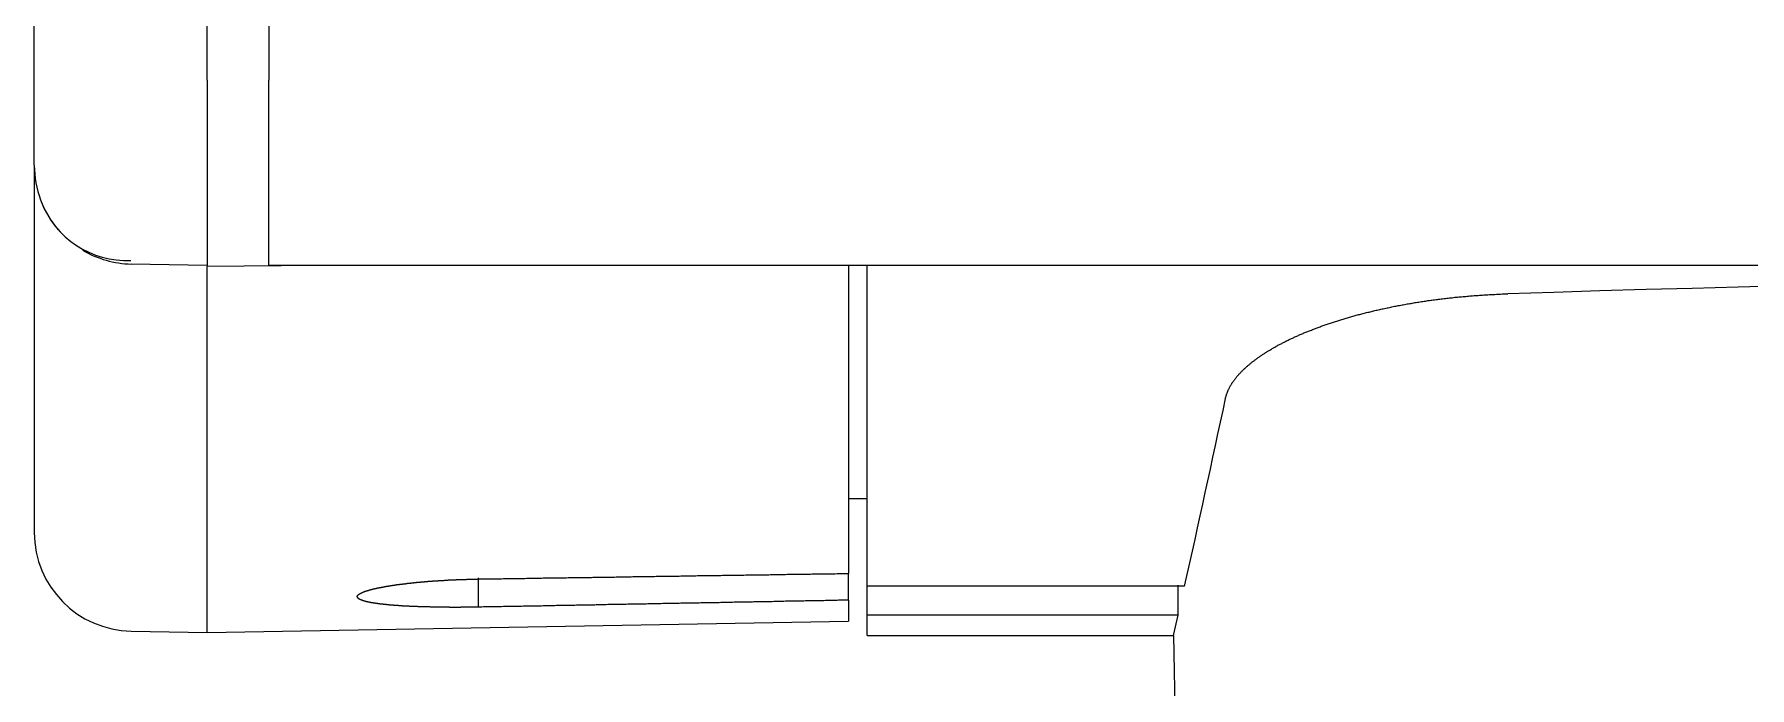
# Model space of a CAD drawing. Extents: x 55 to 320, y 62 to 485.
# Drawn here: x 60.38 to 74.28, y 77.8 to 83.1 of the extents above; entities that cross this region are included whole.
import ezdxf

# ---------------------------------------------------------------- set-up
doc = ezdxf.new("R2010")
doc.units = 0
doc.header["$MEASUREMENT"] = 0
doc.layers.add('FR_QBM1_G14_40U', color=7, linetype='CONTINUOUS')

msp = doc.modelspace()

# ---------------------------------------------------------------- linework, layer by layer
at = {"layer": 'FR_QBM1_G14_40U', "color": 5, "linetype": 'Continuous'}
for p, q in [((60.379, 82.738), (60.379, 124.717)), ((61.779, 82.727), (61.779, 124.727)), ((62.279, 124.727), (62.279, 82.727)), ((60.379, 82.038), (60.379, 82.738)), ((61.779, 82.727), (61.779, 81.227)), ((62.279, 81.227), (62.279, 82.727)), ((60.379, 82.038), (60.379, 79.062)), ((61.779, 81.227), (61.165, 81.238)), ((62.681, 81.227), (61.779, 81.217)), ((61.779, 81.227), (61.779, 81.217)), ((61.779, 78.252), (61.779, 81.217)), ((106.279, 81.227), (62.279, 81.227)), ((66.979, 81.227), (66.979, 78.73)), ((67.129, 78.626), (67.129, 81.227)), ((66.979, 79.337), (67.129, 79.337)), ((63.979, 78.457), (63.979, 78.695)), ((66.979, 78.513), (66.979, 78.73)), ((69.702, 78.626), (67.129, 78.626)), ((67.129, 78.391), (67.129, 78.626)), ((66.979, 78.513), (66.979, 78.342)), ((61.779, 78.252), (66.979, 78.342)), ((69.65, 78.391), (67.129, 78.391)), ((67.129, 78.227), (67.129, 78.391)), ((69.613, 78.227), (69.65, 78.391)), ((61.165, 78.262), (61.779, 78.252)), ((67.129, 78.227), (69.613, 78.227)), ((69.613, 78.228), (69.77, 69.219))]:
    msp.add_line(p, q, dxfattribs=at)
at = {"layer": 'FR_QBM1_G14_40U', "color": 5}
for points in [[(70.033, 80.147, 0), (70.034, 80.151, 0), (70.035, 80.155, 0), (70.036, 80.158, 0), (70.037, 80.162, 0), (70.038, 80.166, 0), (70.039, 80.169, 0), (70.04, 80.173, 0), (70.041, 80.176, 0), (70.042, 80.18, 0), (70.043, 80.184, 0), (70.045, 80.187, 0), (70.046, 80.191, 0), (70.047, 80.195, 0), (70.049, 80.198, 0), (70.05, 80.202, 0), (70.052, 80.205, 0), (70.053, 80.209, 0), (70.055, 80.213, 0), (70.056, 80.216, 0), (70.058, 80.22, 0), (70.06, 80.224, 0), (70.061, 80.227, 0), (70.063, 80.231, 0), (70.065, 80.234, 0), (70.067, 80.238, 0), (70.069, 80.242, 0), (70.071, 80.245, 0), (70.073, 80.249, 0), (70.075, 80.252, 0), (70.077, 80.256, 0), (70.079, 80.26, 0), (70.082, 80.263, 0), (70.084, 80.267, 0), (70.086, 80.271, 0), (70.088, 80.274, 0), (70.091, 80.278, 0), (70.093, 80.281, 0), (70.096, 80.285, 0), (70.098, 80.289, 0), (70.101, 80.292, 0), (70.104, 80.296, 0), (70.106, 80.3, 0), (70.109, 80.303, 0), (70.112, 80.307, 0), (70.115, 80.31, 0), (70.118, 80.314, 0), (70.12, 80.318, 0), (70.123, 80.321, 0), (70.126, 80.325, 0), (70.129, 80.329, 0), (70.132, 80.332, 0), (70.136, 80.336, 0), (70.139, 80.339, 0), (70.142, 80.343, 0), (70.145, 80.347, 0), (70.149, 80.35, 0), (70.152, 80.354, 0), (70.156, 80.357, 0), (70.159, 80.361, 0), (70.162, 80.365, 0), (70.166, 80.368, 0), (70.17, 80.372, 0), (70.173, 80.375, 0), (70.177, 80.379, 0), (70.181, 80.383, 0), (70.184, 80.386, 0), (70.188, 80.39, 0), (70.192, 80.393, 0), (70.196, 80.397, 0), (70.2, 80.401, 0), (70.204, 80.404, 0), (70.208, 80.408, 0), (70.212, 80.411, 0), (70.216, 80.415, 0), (70.221, 80.418, 0), (70.225, 80.422, 0), (70.229, 80.426, 0), (70.234, 80.429, 0), (70.238, 80.433, 0), (70.242, 80.436, 0), (70.247, 80.44, 0), (70.251, 80.444, 0), (70.256, 80.447, 0), (70.26, 80.451, 0), (70.265, 80.454, 0), (70.27, 80.458, 0), (70.275, 80.462, 0), (70.279, 80.465, 0), (70.284, 80.469, 0), (70.289, 80.472, 0), (70.294, 80.476, 0), (70.299, 80.479, 0), (70.304, 80.483, 0), (70.309, 80.486, 0), (70.314, 80.49, 0), (70.319, 80.493, 0), (70.324, 80.497, 0), (70.329, 80.5, 0), (70.334, 80.504, 0), (70.34, 80.507, 0), (70.345, 80.511, 0), (70.35, 80.514, 0), (70.356, 80.517, 0), (70.361, 80.521, 0), (70.367, 80.524, 0), (70.372, 80.528, 0), (70.377, 80.531, 0), (70.383, 80.535, 0), (70.389, 80.538, 0), (70.394, 80.541, 0), (70.4, 80.545, 0), (70.406, 80.548, 0), (70.412, 80.552, 0), (70.418, 80.555, 0), (70.423, 80.558, 0), (70.429, 80.562, 0), (70.435, 80.565, 0), (70.441, 80.569, 0), (70.447, 80.572, 0), (70.453, 80.575, 0), (70.459, 80.579, 0), (70.466, 80.582, 0), (70.472, 80.585, 0), (70.478, 80.589, 0), (70.484, 80.592, 0), (70.491, 80.595, 0), (70.497, 80.599, 0), (70.503, 80.602, 0), (70.51, 80.605, 0), (70.516, 80.608, 0), (70.523, 80.612, 0), (70.529, 80.615, 0), (70.536, 80.618, 0), (70.543, 80.621, 0), (70.549, 80.625, 0), (70.556, 80.628, 0), (70.563, 80.631, 0), (70.57, 80.634, 0), (70.577, 80.638, 0), (70.584, 80.641, 0), (70.591, 80.644, 0), (70.597, 80.647, 0), (70.605, 80.65, 0), (70.612, 80.653, 0), (70.619, 80.657, 0), (70.626, 80.66, 0), (70.633, 80.663, 0), (70.64, 80.666, 0), (70.648, 80.669, 0), (70.655, 80.672, 0), (70.662, 80.675, 0), (70.67, 80.679, 0), (70.677, 80.682, 0), (70.685, 80.685, 0), (70.692, 80.688, 0), (70.7, 80.691, 0), (70.707, 80.694, 0), (70.715, 80.697, 0), (70.723, 80.7, 0), (70.73, 80.703, 0), (70.738, 80.706, 0), (70.746, 80.709, 0), (70.754, 80.712, 0), (70.762, 80.715, 0), (70.77, 80.718, 0), (70.778, 80.721, 0), (70.785, 80.724, 0), (70.793, 80.727, 0), (70.802, 80.73, 0), (70.81, 80.733, 0), (70.818, 80.736, 0), (70.826, 80.739, 0), (70.834, 80.742, 0), (70.842, 80.745, 0), (70.85, 80.748, 0), (70.859, 80.75, 0), (70.867, 80.753, 0), (70.875, 80.756, 0), (70.884, 80.759, 0), (70.892, 80.762, 0), (70.9, 80.764, 0), (70.909, 80.767, 0), (70.918, 80.77, 0), (70.926, 80.773, 0), (70.935, 80.775, 0), (70.943, 80.778, 0), (70.952, 80.781, 0), (70.96, 80.784, 0), (70.969, 80.786, 0), (70.978, 80.789, 0), (70.987, 80.792, 0), (70.995, 80.794, 0), (71.004, 80.797, 0), (71.013, 80.8, 0), (71.022, 80.802, 0), (71.031, 80.805, 0), (71.04, 80.807, 0), (71.049, 80.81, 0), (71.058, 80.812, 0), (71.067, 80.815, 0), (71.076, 80.817, 0), (71.085, 80.82, 0), (71.094, 80.823, 0), (71.103, 80.825, 0), (71.112, 80.828, 0), (71.122, 80.83, 0), (71.131, 80.832, 0), (71.14, 80.835, 0), (71.15, 80.837, 0), (71.159, 80.84, 0), (71.168, 80.842, 0), (71.178, 80.844, 0), (71.187, 80.847, 0), (71.197, 80.849, 0), (71.206, 80.851, 0), (71.216, 80.854, 0), (71.225, 80.856, 0), (71.235, 80.858, 0), (71.245, 80.861, 0), (71.254, 80.863, 0), (71.264, 80.865, 0), (71.274, 80.867, 0), (71.284, 80.869, 0), (71.293, 80.872, 0), (71.303, 80.874, 0), (71.313, 80.876, 0), (71.323, 80.878, 0), (71.333, 80.88, 0), (71.343, 80.882, 0), (71.353, 80.884, 0), (71.363, 80.886, 0), (71.373, 80.888, 0), (71.383, 80.891, 0), (71.393, 80.893, 0), (71.403, 80.895, 0), (71.414, 80.897, 0), (71.424, 80.899, 0), (71.434, 80.901, 0), (71.444, 80.903, 0), (71.455, 80.904, 0), (71.465, 80.906, 0), (71.475, 80.908, 0), (71.486, 80.91, 0), (71.496, 80.912, 0), (71.507, 80.914, 0), (71.517, 80.916, 0), (71.527, 80.918, 0), (71.538, 80.919, 0), (71.548, 80.921, 0), (71.559, 80.923, 0), (71.569, 80.925, 0), (71.58, 80.926, 0), (71.59, 80.928, 0), (71.601, 80.93, 0), (71.612, 80.931, 0), (71.622, 80.933, 0), (71.633, 80.935, 0), (71.643, 80.936, 0), (71.654, 80.938, 0), (71.665, 80.939, 0), (71.675, 80.941, 0), (71.686, 80.942, 0), (71.697, 80.944, 0), (71.707, 80.945, 0), (71.718, 80.947, 0), (71.729, 80.948, 0), (71.74, 80.95, 0), (71.751, 80.951, 0), (71.761, 80.953, 0), (71.772, 80.954, 0), (71.783, 80.955, 0), (71.794, 80.957, 0), (71.805, 80.958, 0), (71.816, 80.959, 0), (71.827, 80.96, 0), (71.838, 80.962, 0), (71.849, 80.963, 0), (71.859, 80.964, 0), (71.87, 80.965, 0), (71.881, 80.966, 0), (71.892, 80.968, 0), (71.903, 80.969, 0), (71.915, 80.97, 0), (71.925, 80.971, 0), (71.937, 80.972, 0), (71.948, 80.973, 0), (71.959, 80.974, 0), (71.97, 80.975, 0), (71.981, 80.976, 0), (71.992, 80.977, 0), (72.003, 80.978, 0), (72.014, 80.979, 0), (72.026, 80.98, 0), (72.037, 80.981, 0), (72.048, 80.982, 0), (72.059, 80.983, 0), (72.071, 80.983, 0), (72.082, 80.984, 0), (72.093, 80.985, 0), (72.105, 80.986, 0), (72.116, 80.986, 0), (72.127, 80.987, 0), (72.138, 80.988, 0), (72.15, 80.989, 0), (72.161, 80.989, 0), (72.173, 80.99, 0), (72.184, 80.99, 0), (72.195, 80.991, 0), (72.207, 80.992, 0), (72.218, 80.992, 0), (72.23, 80.993, 0), (72.241, 80.993, 0), (72.253, 80.994, 0), (72.264, 80.994, 0), (72.276, 80.995, 0), (72.287, 80.995, 0), (72.299, 80.996, 0), (72.31, 80.996, 0), (72.322, 80.996, 0)], [(63.979, 78.685, 0), (63.992, 78.685, 0), (64.006, 78.685, 0), (64.019, 78.685, 0), (64.033, 78.685, 0), (64.046, 78.686, 0), (64.06, 78.686, 0), (64.073, 78.686, 0), (64.087, 78.686, 0), (64.1, 78.686, 0), (64.114, 78.687, 0), (64.127, 78.687, 0), (64.14, 78.687, 0), (64.154, 78.687, 0), (64.167, 78.687, 0), (64.181, 78.688, 0), (64.194, 78.688, 0), (64.208, 78.688, 0), (64.221, 78.688, 0), (64.235, 78.689, 0), (64.248, 78.689, 0), (64.261, 78.689, 0), (64.275, 78.689, 0), (64.288, 78.689, 0), (64.302, 78.689, 0), (64.315, 78.69, 0), (64.329, 78.69, 0), (64.342, 78.69, 0), (64.356, 78.69, 0), (64.369, 78.691, 0), (64.383, 78.691, 0), (64.396, 78.691, 0), (64.409, 78.691, 0), (64.423, 78.691, 0), (64.436, 78.692, 0), (64.45, 78.692, 0), (64.463, 78.692, 0), (64.477, 78.692, 0), (64.49, 78.692, 0), (64.504, 78.693, 0), (64.517, 78.693, 0), (64.531, 78.693, 0), (64.544, 78.693, 0), (64.557, 78.693, 0), (64.571, 78.694, 0), (64.584, 78.694, 0), (64.598, 78.694, 0), (64.611, 78.694, 0), (64.625, 78.694, 0), (64.638, 78.695, 0), (64.652, 78.695, 0), (64.665, 78.695, 0), (64.678, 78.695, 0), (64.692, 78.695, 0), (64.705, 78.696, 0), (64.719, 78.696, 0), (64.732, 78.696, 0), (64.746, 78.696, 0), (64.759, 78.697, 0), (64.773, 78.697, 0), (64.786, 78.697, 0), (64.8, 78.697, 0), (64.813, 78.697, 0), (64.826, 78.698, 0), (64.84, 78.698, 0), (64.853, 78.698, 0), (64.867, 78.698, 0), (64.88, 78.698, 0), (64.894, 78.698, 0), (64.907, 78.699, 0), (64.921, 78.699, 0), (64.934, 78.699, 0), (64.948, 78.699, 0), (64.961, 78.7, 0), (64.975, 78.7, 0), (64.988, 78.7, 0), (65.001, 78.7, 0), (65.015, 78.7, 0), (65.028, 78.701, 0), (65.042, 78.701, 0), (65.055, 78.701, 0), (65.069, 78.701, 0), (65.082, 78.701, 0), (65.096, 78.702, 0), (65.109, 78.702, 0), (65.123, 78.702, 0), (65.136, 78.702, 0), (65.149, 78.702, 0), (65.163, 78.703, 0), (65.176, 78.703, 0), (65.19, 78.703, 0), (65.203, 78.703, 0), (65.217, 78.703, 0), (65.23, 78.704, 0), (65.243, 78.704, 0), (65.257, 78.704, 0), (65.27, 78.704, 0), (65.284, 78.704, 0), (65.297, 78.705, 0), (65.311, 78.705, 0), (65.324, 78.705, 0), (65.338, 78.705, 0), (65.351, 78.706, 0), (65.365, 78.706, 0), (65.378, 78.706, 0), (65.391, 78.706, 0), (65.405, 78.706, 0), (65.418, 78.707, 0), (65.432, 78.707, 0), (65.445, 78.707, 0), (65.459, 78.707, 0), (65.472, 78.707, 0), (65.486, 78.707, 0), (65.499, 78.708, 0), (65.513, 78.708, 0), (65.526, 78.708, 0), (65.54, 78.708, 0), (65.553, 78.709, 0), (65.566, 78.709, 0), (65.58, 78.709, 0), (65.593, 78.709, 0), (65.607, 78.709, 0), (65.62, 78.71, 0), (65.634, 78.71, 0), (65.647, 78.71, 0), (65.661, 78.71, 0), (65.674, 78.71, 0), (65.688, 78.711, 0), (65.701, 78.711, 0), (65.714, 78.711, 0), (65.728, 78.711, 0), (65.741, 78.711, 0), (65.755, 78.712, 0), (65.768, 78.712, 0), (65.782, 78.712, 0), (65.795, 78.712, 0), (65.809, 78.712, 0), (65.822, 78.713, 0), (65.835, 78.713, 0), (65.849, 78.713, 0), (65.862, 78.713, 0), (65.876, 78.713, 0), (65.889, 78.714, 0), (65.903, 78.714, 0), (65.916, 78.714, 0), (65.93, 78.714, 0), (65.943, 78.714, 0), (65.957, 78.715, 0), (65.97, 78.715, 0), (65.984, 78.715, 0), (65.997, 78.715, 0), (66.01, 78.716, 0), (66.024, 78.716, 0), (66.037, 78.716, 0), (66.051, 78.716, 0), (66.064, 78.716, 0), (66.078, 78.716, 0), (66.091, 78.717, 0), (66.105, 78.717, 0), (66.118, 78.717, 0), (66.131, 78.717, 0), (66.145, 78.718, 0), (66.158, 78.718, 0), (66.172, 78.718, 0), (66.185, 78.718, 0), (66.199, 78.718, 0), (66.212, 78.719, 0), (66.226, 78.719, 0), (66.239, 78.719, 0), (66.252, 78.719, 0), (66.266, 78.719, 0), (66.279, 78.719, 0), (66.293, 78.72, 0), (66.306, 78.72, 0), (66.32, 78.72, 0), (66.333, 78.72, 0), (66.347, 78.721, 0), (66.36, 78.721, 0), (66.374, 78.721, 0), (66.387, 78.721, 0), (66.4, 78.721, 0), (66.414, 78.722, 0), (66.427, 78.722, 0), (66.441, 78.722, 0), (66.454, 78.722, 0), (66.468, 78.722, 0), (66.481, 78.723, 0), (66.495, 78.723, 0), (66.508, 78.723, 0), (66.522, 78.723, 0), (66.535, 78.723, 0), (66.549, 78.724, 0), (66.562, 78.724, 0), (66.575, 78.724, 0), (66.589, 78.724, 0), (66.602, 78.724, 0), (66.616, 78.725, 0), (66.629, 78.725, 0), (66.643, 78.725, 0), (66.656, 78.725, 0), (66.67, 78.725, 0), (66.683, 78.726, 0), (66.697, 78.726, 0), (66.71, 78.726, 0), (66.723, 78.726, 0), (66.737, 78.726, 0), (66.75, 78.727, 0), (66.764, 78.727, 0), (66.777, 78.727, 0), (66.791, 78.727, 0), (66.804, 78.728, 0), (66.817, 78.728, 0), (66.831, 78.728, 0), (66.844, 78.728, 0), (66.858, 78.728, 0), (66.871, 78.728, 0), (66.885, 78.729, 0), (66.898, 78.729, 0), (66.912, 78.729, 0), (66.925, 78.729, 0), (66.939, 78.73, 0), (66.952, 78.73, 0), (66.966, 78.73, 0), (66.979, 78.73, 0)], [(63.979, 78.457, 0), (63.976, 78.457, 0), (63.973, 78.457, 0), (63.97, 78.457, 0), (63.967, 78.457, 0), (63.964, 78.457, 0), (63.961, 78.457, 0), (63.958, 78.457, 0), (63.954, 78.457, 0), (63.951, 78.457, 0), (63.948, 78.457, 0), (63.945, 78.457, 0), (63.942, 78.457, 0), (63.939, 78.456, 0), (63.936, 78.456, 0), (63.933, 78.456, 0), (63.93, 78.456, 0), (63.927, 78.456, 0), (63.924, 78.456, 0), (63.921, 78.456, 0), (63.917, 78.456, 0), (63.914, 78.456, 0), (63.911, 78.456, 0), (63.908, 78.456, 0), (63.905, 78.456, 0), (63.902, 78.456, 0), (63.899, 78.456, 0), (63.896, 78.456, 0), (63.893, 78.456, 0), (63.89, 78.456, 0), (63.887, 78.456, 0), (63.884, 78.456, 0), (63.881, 78.456, 0), (63.877, 78.456, 0), (63.874, 78.456, 0), (63.871, 78.456, 0), (63.868, 78.456, 0), (63.865, 78.456, 0), (63.862, 78.456, 0), (63.859, 78.456, 0), (63.856, 78.456, 0), (63.853, 78.456, 0), (63.85, 78.456, 0), (63.847, 78.456, 0), (63.844, 78.456, 0), (63.841, 78.456, 0), (63.838, 78.456, 0), (63.835, 78.456, 0), (63.832, 78.455, 0), (63.828, 78.455, 0), (63.825, 78.455, 0), (63.822, 78.455, 0), (63.819, 78.455, 0), (63.816, 78.455, 0), (63.813, 78.455, 0), (63.81, 78.455, 0), (63.807, 78.455, 0), (63.804, 78.455, 0), (63.801, 78.455, 0), (63.798, 78.455, 0), (63.795, 78.455, 0), (63.792, 78.455, 0), (63.789, 78.455, 0), (63.786, 78.455, 0), (63.783, 78.455, 0), (63.78, 78.455, 0), (63.777, 78.455, 0), (63.774, 78.455, 0), (63.771, 78.455, 0), (63.768, 78.455, 0), (63.765, 78.455, 0), (63.762, 78.455, 0), (63.759, 78.455, 0), (63.756, 78.455, 0), (63.753, 78.455, 0), (63.75, 78.455, 0), (63.747, 78.455, 0), (63.744, 78.456, 0), (63.741, 78.456, 0), (63.738, 78.456, 0), (63.735, 78.456, 0), (63.732, 78.456, 0), (63.729, 78.456, 0), (63.726, 78.456, 0), (63.723, 78.456, 0), (63.72, 78.456, 0), (63.717, 78.456, 0), (63.714, 78.456, 0), (63.711, 78.456, 0), (63.708, 78.456, 0), (63.705, 78.456, 0), (63.702, 78.456, 0), (63.699, 78.456, 0), (63.696, 78.456, 0), (63.693, 78.456, 0), (63.69, 78.456, 0), (63.687, 78.456, 0), (63.684, 78.456, 0), (63.681, 78.456, 0), (63.678, 78.456, 0), (63.675, 78.456, 0), (63.672, 78.456, 0), (63.669, 78.456, 0), (63.666, 78.456, 0), (63.663, 78.456, 0), (63.661, 78.456, 0), (63.658, 78.456, 0), (63.655, 78.456, 0), (63.652, 78.456, 0), (63.649, 78.456, 0), (63.646, 78.456, 0), (63.643, 78.457, 0), (63.64, 78.457, 0), (63.637, 78.457, 0), (63.635, 78.457, 0), (63.632, 78.457, 0), (63.629, 78.457, 0), (63.626, 78.457, 0), (63.623, 78.457, 0), (63.62, 78.457, 0), (63.617, 78.457, 0), (63.614, 78.457, 0), (63.611, 78.457, 0), (63.609, 78.457, 0), (63.606, 78.457, 0), (63.603, 78.457, 0), (63.6, 78.457, 0), (63.597, 78.457, 0), (63.594, 78.457, 0), (63.592, 78.457, 0), (63.589, 78.457, 0), (63.586, 78.458, 0), (63.583, 78.458, 0), (63.58, 78.458, 0), (63.577, 78.458, 0), (63.575, 78.458, 0), (63.572, 78.458, 0), (63.569, 78.458, 0), (63.566, 78.458, 0), (63.563, 78.458, 0), (63.56, 78.458, 0), (63.558, 78.458, 0), (63.555, 78.458, 0), (63.552, 78.458, 0), (63.549, 78.459, 0), (63.546, 78.459, 0), (63.544, 78.459, 0), (63.541, 78.459, 0), (63.538, 78.459, 0), (63.535, 78.459, 0), (63.533, 78.459, 0), (63.53, 78.459, 0), (63.527, 78.459, 0), (63.524, 78.459, 0), (63.522, 78.459, 0), (63.519, 78.459, 0), (63.516, 78.46, 0), (63.513, 78.46, 0), (63.511, 78.46, 0), (63.508, 78.46, 0), (63.505, 78.46, 0), (63.502, 78.46, 0), (63.5, 78.46, 0), (63.497, 78.46, 0), (63.494, 78.46, 0), (63.492, 78.46, 0), (63.489, 78.46, 0), (63.486, 78.461, 0), (63.483, 78.461, 0), (63.481, 78.461, 0), (63.478, 78.461, 0), (63.475, 78.461, 0), (63.473, 78.461, 0), (63.47, 78.461, 0), (63.468, 78.461, 0), (63.465, 78.461, 0), (63.462, 78.462, 0), (63.459, 78.462, 0), (63.457, 78.462, 0), (63.454, 78.462, 0), (63.452, 78.462, 0), (63.449, 78.462, 0), (63.446, 78.462, 0), (63.444, 78.462, 0), (63.441, 78.462, 0), (63.439, 78.463, 0), (63.436, 78.463, 0), (63.433, 78.463, 0), (63.431, 78.463, 0), (63.428, 78.463, 0), (63.426, 78.463, 0), (63.423, 78.463, 0), (63.421, 78.463, 0), (63.418, 78.463, 0), (63.416, 78.464, 0), (63.413, 78.464, 0), (63.41, 78.464, 0), (63.408, 78.464, 0), (63.405, 78.464, 0), (63.403, 78.464, 0), (63.4, 78.464, 0), (63.398, 78.465, 0), (63.395, 78.465, 0), (63.393, 78.465, 0), (63.39, 78.465, 0), (63.388, 78.465, 0), (63.385, 78.465, 0), (63.383, 78.465, 0), (63.38, 78.466, 0), (63.378, 78.466, 0), (63.376, 78.466, 0), (63.373, 78.466, 0), (63.371, 78.466, 0), (63.368, 78.466, 0), (63.366, 78.466, 0), (63.363, 78.466, 0), (63.361, 78.467, 0), (63.359, 78.467, 0), (63.356, 78.467, 0), (63.354, 78.467, 0), (63.351, 78.467, 0), (63.349, 78.467, 0), (63.347, 78.468, 0), (63.344, 78.468, 0), (63.342, 78.468, 0), (63.34, 78.468, 0), (63.337, 78.468, 0), (63.335, 78.468, 0), (63.333, 78.468, 0), (63.33, 78.469, 0), (63.328, 78.469, 0), (63.326, 78.469, 0), (63.323, 78.469, 0), (63.321, 78.469, 0), (63.319, 78.469, 0), (63.316, 78.47, 0), (63.314, 78.47, 0), (63.312, 78.47, 0), (63.309, 78.47, 0), (63.307, 78.47, 0), (63.305, 78.47, 0), (63.303, 78.471, 0), (63.3, 78.471, 0), (63.298, 78.471, 0), (63.296, 78.471, 0), (63.294, 78.471, 0), (63.291, 78.472, 0), (63.289, 78.472, 0), (63.287, 78.472, 0), (63.285, 78.472, 0), (63.283, 78.472, 0), (63.281, 78.472, 0), (63.278, 78.472, 0), (63.276, 78.473, 0), (63.274, 78.473, 0), (63.272, 78.473, 0), (63.27, 78.473, 0), (63.267, 78.474, 0), (63.265, 78.474, 0), (63.263, 78.474, 0), (63.261, 78.474, 0), (63.259, 78.474, 0), (63.257, 78.474, 0), (63.255, 78.475, 0), (63.253, 78.475, 0), (63.251, 78.475, 0), (63.248, 78.475, 0), (63.246, 78.475, 0), (63.244, 78.476, 0), (63.242, 78.476, 0), (63.24, 78.476, 0), (63.238, 78.476, 0), (63.236, 78.476, 0), (63.234, 78.477, 0), (63.232, 78.477, 0), (63.23, 78.477, 0), (63.228, 78.477, 0), (63.226, 78.477, 0), (63.224, 78.478, 0), (63.222, 78.478, 0), (63.22, 78.478, 0), (63.218, 78.478, 0), (63.216, 78.478, 0), (63.214, 78.479, 0), (63.212, 78.479, 0), (63.21, 78.479, 0), (63.208, 78.479, 0), (63.206, 78.48, 0), (63.204, 78.48, 0), (63.202, 78.48, 0), (63.2, 78.48, 0), (63.199, 78.48, 0), (63.197, 78.481, 0), (63.195, 78.481, 0), (63.193, 78.481, 0), (63.191, 78.481, 0), (63.189, 78.481, 0), (63.187, 78.482, 0), (63.185, 78.482, 0), (63.184, 78.482, 0), (63.182, 78.482, 0), (63.18, 78.483, 0), (63.178, 78.483, 0), (63.176, 78.483, 0), (63.175, 78.483, 0), (63.173, 78.484, 0), (63.171, 78.484, 0), (63.169, 78.484, 0), (63.167, 78.484, 0), (63.166, 78.484, 0), (63.164, 78.485, 0), (63.162, 78.485, 0), (63.16, 78.485, 0), (63.159, 78.485, 0), (63.157, 78.486, 0), (63.155, 78.486, 0), (63.154, 78.486, 0), (63.152, 78.486, 0), (63.15, 78.487, 0), (63.149, 78.487, 0), (63.147, 78.487, 0), (63.145, 78.487, 0), (63.144, 78.488, 0), (63.142, 78.488, 0), (63.141, 78.488, 0), (63.139, 78.488, 0), (63.137, 78.489, 0), (63.136, 78.489, 0), (63.134, 78.489, 0), (63.133, 78.489, 0), (63.131, 78.49, 0), (63.129, 78.49, 0), (63.128, 78.49, 0), (63.126, 78.49, 0), (63.125, 78.491, 0), (63.123, 78.491, 0), (63.122, 78.491, 0), (63.12, 78.491, 0), (63.119, 78.492, 0), (63.117, 78.492, 0), (63.116, 78.492, 0), (63.114, 78.492, 0), (63.113, 78.493, 0), (63.111, 78.493, 0), (63.11, 78.493, 0), (63.108, 78.493, 0), (63.107, 78.494, 0), (63.105, 78.494, 0), (63.104, 78.494, 0), (63.103, 78.495, 0), (63.101, 78.495, 0), (63.1, 78.495, 0), (63.099, 78.495, 0), (63.097, 78.496, 0), (63.096, 78.496, 0), (63.094, 78.496, 0), (63.093, 78.496, 0), (63.092, 78.497, 0), (63.09, 78.497, 0), (63.089, 78.497, 0), (63.088, 78.498, 0), (63.086, 78.498, 0), (63.085, 78.498, 0), (63.084, 78.498, 0), (63.083, 78.499, 0), (63.081, 78.499, 0), (63.08, 78.499, 0), (63.079, 78.499, 0), (63.078, 78.5, 0), (63.076, 78.5, 0), (63.075, 78.5, 0), (63.074, 78.501, 0), (63.073, 78.501, 0), (63.071, 78.501, 0), (63.07, 78.501, 0), (63.069, 78.502, 0), (63.068, 78.502, 0), (63.067, 78.502, 0), (63.066, 78.503, 0), (63.064, 78.503, 0), (63.063, 78.503, 0), (63.062, 78.504, 0), (63.061, 78.504, 0), (63.06, 78.504, 0), (63.059, 78.504, 0), (63.058, 78.505, 0), (63.057, 78.505, 0), (63.056, 78.505, 0), (63.054, 78.506, 0), (63.053, 78.506, 0), (63.052, 78.506, 0), (63.051, 78.507, 0), (63.05, 78.507, 0), (63.049, 78.507, 0), (63.048, 78.507, 0), (63.047, 78.508, 0), (63.046, 78.508, 0), (63.045, 78.508, 0), (63.044, 78.509, 0), (63.043, 78.509, 0), (63.042, 78.509, 0), (63.041, 78.51, 0), (63.041, 78.51, 0), (63.04, 78.51, 0), (63.039, 78.511, 0), (63.038, 78.511, 0), (63.037, 78.511, 0), (63.036, 78.511, 0), (63.035, 78.512, 0), (63.034, 78.512, 0), (63.033, 78.513, 0), (63.033, 78.513, 0), (63.032, 78.513, 0), (63.031, 78.513, 0), (63.03, 78.514, 0), (63.029, 78.514, 0), (63.029, 78.514, 0), (63.028, 78.515, 0), (63.027, 78.515, 0), (63.026, 78.515, 0), (63.026, 78.516, 0), (63.025, 78.516, 0), (63.024, 78.516, 0), (63.023, 78.517, 0), (63.023, 78.517, 0), (63.022, 78.517, 0), (63.021, 78.518, 0), (63.02, 78.518, 0), (63.02, 78.518, 0), (63.019, 78.519, 0), (63.019, 78.519, 0), (63.018, 78.519, 0), (63.017, 78.52, 0), (63.017, 78.52, 0), (63.016, 78.52, 0), (63.015, 78.521, 0), (63.015, 78.521, 0), (63.014, 78.521, 0), (63.014, 78.522, 0), (63.013, 78.522, 0), (63.013, 78.522, 0), (63.012, 78.523, 0), (63.011, 78.523, 0), (63.011, 78.523, 0), (63.01, 78.524, 0), (63.01, 78.524, 0), (63.009, 78.524, 0), (63.009, 78.525, 0), (63.008, 78.525, 0), (63.008, 78.525, 0), (63.008, 78.526, 0), (63.007, 78.526, 0), (63.007, 78.526, 0), (63.006, 78.527, 0), (63.006, 78.527, 0), (63.005, 78.527, 0), (63.005, 78.528, 0), (63.005, 78.528, 0), (63.004, 78.528, 0), (63.004, 78.529, 0), (63.004, 78.529, 0), (63.003, 78.529, 0), (63.003, 78.53, 0), (63.002, 78.53, 0), (63.002, 78.531, 0), (63.002, 78.531, 0), (63.002, 78.531, 0), (63.001, 78.531, 0), (63.001, 78.532, 0), (63.001, 78.532, 0), (63, 78.533, 0), (63, 78.533, 0), (63, 78.533, 0), (63, 78.534, 0), (62.999, 78.534, 0), (62.999, 78.534, 0), (62.999, 78.535, 0), (62.999, 78.535, 0), (62.999, 78.535, 0), (62.998, 78.536, 0), (62.998, 78.536, 0), (62.998, 78.537, 0), (62.998, 78.537, 0), (62.998, 78.537, 0), (62.998, 78.538, 0), (62.998, 78.538, 0), (62.998, 78.538, 0), (62.998, 78.539, 0), (62.997, 78.539, 0), (62.997, 78.539, 0), (62.997, 78.54, 0), (62.997, 78.54, 0), (62.997, 78.54, 0), (62.997, 78.541, 0), (62.997, 78.541, 0), (62.997, 78.542, 0), (62.997, 78.542, 0), (62.997, 78.542, 0), (62.997, 78.543, 0), (62.997, 78.543, 0), (62.997, 78.543, 0), (62.997, 78.544, 0), (62.997, 78.544, 0), (62.997, 78.544, 0), (62.997, 78.545, 0), (62.998, 78.545, 0), (62.998, 78.546, 0), (62.998, 78.546, 0), (62.998, 78.546, 0), (62.998, 78.547, 0), (62.998, 78.547, 0), (62.998, 78.547, 0), (62.998, 78.548, 0), (62.998, 78.548, 0), (62.999, 78.549, 0), (62.999, 78.549, 0), (62.999, 78.549, 0), (62.999, 78.55, 0), (62.999, 78.55, 0), (63, 78.55, 0), (63, 78.551, 0), (63, 78.551, 0), (63.001, 78.552, 0), (63.001, 78.552, 0), (63.001, 78.552, 0), (63.001, 78.553, 0), (63.002, 78.553, 0), (63.002, 78.553, 0), (63.002, 78.554, 0), (63.002, 78.554, 0), (63.003, 78.555, 0), (63.003, 78.555, 0), (63.004, 78.555, 0), (63.004, 78.556, 0), (63.004, 78.556, 0), (63.005, 78.556, 0), (63.005, 78.557, 0), (63.005, 78.557, 0), (63.006, 78.558, 0), (63.006, 78.558, 0), (63.007, 78.558, 0), (63.007, 78.559, 0), (63.008, 78.559, 0), (63.008, 78.559, 0), (63.009, 78.56, 0), (63.009, 78.56, 0), (63.01, 78.561, 0), (63.01, 78.561, 0), (63.011, 78.561, 0), (63.011, 78.562, 0), (63.012, 78.562, 0), (63.012, 78.563, 0), (63.013, 78.563, 0), (63.013, 78.563, 0), (63.014, 78.564, 0), (63.015, 78.564, 0), (63.015, 78.564, 0), (63.016, 78.565, 0), (63.016, 78.565, 0), (63.017, 78.566, 0), (63.018, 78.566, 0), (63.018, 78.566, 0), (63.019, 78.567, 0), (63.02, 78.567, 0), (63.02, 78.568, 0), (63.021, 78.568, 0), (63.022, 78.568, 0), (63.022, 78.569, 0), (63.023, 78.569, 0), (63.024, 78.57, 0), (63.025, 78.57, 0), (63.025, 78.57, 0), (63.026, 78.571, 0), (63.027, 78.571, 0), (63.028, 78.571, 0), (63.028, 78.572, 0), (63.029, 78.572, 0), (63.03, 78.573, 0), (63.031, 78.573, 0), (63.032, 78.573, 0), (63.032, 78.574, 0), (63.033, 78.574, 0), (63.034, 78.575, 0), (63.035, 78.575, 0), (63.036, 78.575, 0), (63.037, 78.576, 0), (63.038, 78.576, 0), (63.038, 78.576, 0), (63.039, 78.577, 0), (63.04, 78.577, 0), (63.041, 78.578, 0), (63.042, 78.578, 0), (63.043, 78.578, 0), (63.044, 78.579, 0), (63.045, 78.579, 0), (63.046, 78.58, 0), (63.047, 78.58, 0), (63.048, 78.58, 0), (63.049, 78.581, 0), (63.05, 78.581, 0), (63.051, 78.582, 0), (63.052, 78.582, 0), (63.053, 78.582, 0), (63.054, 78.583, 0), (63.055, 78.583, 0), (63.056, 78.583, 0), (63.057, 78.584, 0), (63.058, 78.584, 0), (63.059, 78.585, 0), (63.06, 78.585, 0), (63.062, 78.585, 0), (63.063, 78.586, 0), (63.064, 78.586, 0), (63.065, 78.587, 0), (63.066, 78.587, 0), (63.067, 78.587, 0), (63.069, 78.588, 0), (63.07, 78.588, 0), (63.071, 78.588, 0), (63.072, 78.589, 0), (63.073, 78.589, 0), (63.074, 78.59, 0), (63.076, 78.59, 0), (63.077, 78.59, 0), (63.078, 78.591, 0), (63.079, 78.591, 0), (63.081, 78.591, 0), (63.082, 78.592, 0), (63.083, 78.592, 0), (63.084, 78.593, 0), (63.086, 78.593, 0), (63.087, 78.593, 0), (63.088, 78.594, 0), (63.09, 78.594, 0), (63.091, 78.595, 0), (63.092, 78.595, 0), (63.094, 78.595, 0), (63.095, 78.596, 0), (63.096, 78.596, 0), (63.098, 78.597, 0), (63.099, 78.597, 0), (63.1, 78.597, 0), (63.102, 78.598, 0), (63.103, 78.598, 0), (63.105, 78.598, 0), (63.106, 78.599, 0), (63.108, 78.599, 0), (63.109, 78.6, 0), (63.111, 78.6, 0), (63.112, 78.6, 0), (63.113, 78.601, 0), (63.115, 78.601, 0), (63.116, 78.601, 0), (63.118, 78.602, 0), (63.119, 78.602, 0), (63.121, 78.603, 0), (63.122, 78.603, 0), (63.124, 78.603, 0), (63.126, 78.604, 0), (63.127, 78.604, 0), (63.129, 78.604, 0), (63.13, 78.605, 0), (63.132, 78.605, 0), (63.133, 78.606, 0), (63.135, 78.606, 0), (63.137, 78.606, 0), (63.138, 78.607, 0), (63.14, 78.607, 0), (63.141, 78.607, 0), (63.143, 78.608, 0), (63.145, 78.608, 0), (63.146, 78.609, 0), (63.148, 78.609, 0), (63.15, 78.609, 0), (63.151, 78.61, 0), (63.153, 78.61, 0), (63.155, 78.61, 0), (63.157, 78.611, 0), (63.158, 78.611, 0), (63.16, 78.612, 0), (63.162, 78.612, 0), (63.163, 78.612, 0), (63.165, 78.613, 0), (63.167, 78.613, 0), (63.169, 78.613, 0), (63.17, 78.614, 0), (63.172, 78.614, 0), (63.174, 78.614, 0), (63.176, 78.615, 0), (63.178, 78.615, 0), (63.179, 78.615, 0), (63.181, 78.616, 0), (63.183, 78.616, 0), (63.185, 78.617, 0), (63.187, 78.617, 0), (63.189, 78.617, 0), (63.19, 78.618, 0), (63.192, 78.618, 0), (63.194, 78.618, 0), (63.196, 78.619, 0), (63.198, 78.619, 0), (63.2, 78.62, 0), (63.202, 78.62, 0), (63.204, 78.62, 0), (63.206, 78.621, 0), (63.208, 78.621, 0), (63.209, 78.621, 0), (63.211, 78.622, 0), (63.213, 78.622, 0), (63.215, 78.622, 0), (63.217, 78.623, 0), (63.219, 78.623, 0), (63.221, 78.623, 0), (63.223, 78.624, 0), (63.225, 78.624, 0), (63.227, 78.624, 0), (63.229, 78.625, 0), (63.231, 78.625, 0), (63.233, 78.626, 0), (63.235, 78.626, 0), (63.237, 78.626, 0), (63.239, 78.627, 0), (63.241, 78.627, 0), (63.243, 78.627, 0), (63.245, 78.628, 0), (63.248, 78.628, 0), (63.25, 78.628, 0), (63.252, 78.629, 0), (63.254, 78.629, 0), (63.256, 78.629, 0), (63.258, 78.63, 0), (63.26, 78.63, 0), (63.262, 78.63, 0), (63.264, 78.631, 0), (63.267, 78.631, 0), (63.269, 78.631, 0), (63.271, 78.632, 0), (63.273, 78.632, 0), (63.275, 78.632, 0), (63.277, 78.633, 0), (63.279, 78.633, 0), (63.282, 78.633, 0), (63.284, 78.634, 0), (63.286, 78.634, 0), (63.288, 78.634, 0), (63.29, 78.635, 0), (63.293, 78.635, 0), (63.295, 78.635, 0), (63.297, 78.636, 0), (63.299, 78.636, 0), (63.302, 78.636, 0), (63.304, 78.637, 0), (63.306, 78.637, 0), (63.308, 78.637, 0), (63.311, 78.638, 0), (63.313, 78.638, 0), (63.315, 78.638, 0), (63.318, 78.639, 0), (63.32, 78.639, 0), (63.322, 78.639, 0), (63.325, 78.639, 0), (63.327, 78.64, 0), (63.329, 78.64, 0), (63.331, 78.641, 0), (63.334, 78.641, 0), (63.336, 78.641, 0), (63.339, 78.641, 0), (63.341, 78.642, 0), (63.343, 78.642, 0), (63.346, 78.642, 0), (63.348, 78.643, 0), (63.35, 78.643, 0), (63.353, 78.643, 0), (63.355, 78.644, 0), (63.358, 78.644, 0), (63.36, 78.644, 0), (63.362, 78.644, 0), (63.365, 78.645, 0), (63.367, 78.645, 0), (63.37, 78.645, 0), (63.372, 78.646, 0), (63.375, 78.646, 0), (63.377, 78.646, 0), (63.38, 78.647, 0), (63.382, 78.647, 0), (63.385, 78.647, 0), (63.387, 78.647, 0), (63.389, 78.648, 0), (63.392, 78.648, 0), (63.395, 78.648, 0), (63.397, 78.649, 0), (63.4, 78.649, 0), (63.402, 78.649, 0), (63.405, 78.65, 0), (63.407, 78.65, 0), (63.41, 78.65, 0), (63.412, 78.65, 0), (63.415, 78.651, 0), (63.417, 78.651, 0), (63.42, 78.651, 0), (63.422, 78.652, 0), (63.425, 78.652, 0), (63.428, 78.652, 0), (63.43, 78.652, 0), (63.433, 78.653, 0), (63.435, 78.653, 0), (63.438, 78.653, 0), (63.441, 78.654, 0), (63.443, 78.654, 0), (63.446, 78.654, 0), (63.448, 78.654, 0), (63.451, 78.655, 0), (63.453, 78.655, 0), (63.456, 78.655, 0), (63.459, 78.656, 0), (63.461, 78.656, 0), (63.464, 78.656, 0), (63.467, 78.656, 0), (63.469, 78.656, 0), (63.472, 78.657, 0), (63.475, 78.657, 0), (63.477, 78.657, 0), (63.48, 78.658, 0), (63.483, 78.658, 0), (63.485, 78.658, 0), (63.488, 78.658, 0), (63.491, 78.659, 0), (63.493, 78.659, 0), (63.496, 78.659, 0), (63.499, 78.659, 0), (63.502, 78.66, 0), (63.504, 78.66, 0), (63.507, 78.66, 0), (63.51, 78.66, 0), (63.512, 78.661, 0), (63.515, 78.661, 0), (63.518, 78.661, 0), (63.52, 78.661, 0), (63.523, 78.662, 0), (63.526, 78.662, 0), (63.529, 78.662, 0), (63.532, 78.662, 0), (63.534, 78.663, 0), (63.537, 78.663, 0), (63.54, 78.663, 0), (63.542, 78.663, 0), (63.545, 78.664, 0), (63.548, 78.664, 0), (63.551, 78.664, 0), (63.554, 78.664, 0), (63.556, 78.665, 0), (63.559, 78.665, 0), (63.562, 78.665, 0), (63.565, 78.665, 0), (63.568, 78.665, 0), (63.57, 78.666, 0), (63.573, 78.666, 0), (63.576, 78.666, 0), (63.579, 78.666, 0), (63.582, 78.666, 0), (63.585, 78.667, 0), (63.587, 78.667, 0), (63.59, 78.667, 0), (63.593, 78.667, 0), (63.596, 78.668, 0), (63.599, 78.668, 0), (63.602, 78.668, 0), (63.605, 78.668, 0), (63.607, 78.668, 0), (63.61, 78.669, 0), (63.613, 78.669, 0), (63.616, 78.669, 0), (63.619, 78.669, 0), (63.622, 78.669, 0), (63.625, 78.67, 0), (63.627, 78.67, 0), (63.63, 78.67, 0), (63.633, 78.67, 0), (63.636, 78.671, 0), (63.639, 78.671, 0), (63.642, 78.671, 0), (63.645, 78.671, 0), (63.648, 78.671, 0), (63.651, 78.671, 0), (63.654, 78.672, 0), (63.657, 78.672, 0), (63.66, 78.672, 0), (63.663, 78.672, 0), (63.666, 78.672, 0), (63.668, 78.673, 0), (63.671, 78.673, 0), (63.674, 78.673, 0), (63.677, 78.673, 0), (63.68, 78.673, 0), (63.683, 78.674, 0), (63.686, 78.674, 0), (63.689, 78.674, 0), (63.692, 78.674, 0), (63.695, 78.674, 0), (63.698, 78.674, 0), (63.701, 78.674, 0), (63.704, 78.675, 0), (63.707, 78.675, 0), (63.71, 78.675, 0), (63.713, 78.675, 0), (63.716, 78.675, 0), (63.719, 78.675, 0), (63.722, 78.676, 0), (63.725, 78.676, 0), (63.728, 78.676, 0), (63.731, 78.676, 0), (63.734, 78.676, 0), (63.737, 78.677, 0), (63.74, 78.677, 0), (63.743, 78.677, 0), (63.746, 78.677, 0), (63.749, 78.677, 0), (63.752, 78.677, 0), (63.755, 78.677, 0), (63.758, 78.677, 0), (63.761, 78.678, 0), (63.764, 78.678, 0), (63.767, 78.678, 0), (63.77, 78.678, 0), (63.773, 78.678, 0), (63.776, 78.678, 0), (63.779, 78.678, 0), (63.782, 78.679, 0), (63.785, 78.679, 0), (63.788, 78.679, 0), (63.791, 78.679, 0), (63.794, 78.679, 0), (63.797, 78.679, 0), (63.8, 78.68, 0), (63.803, 78.68, 0), (63.806, 78.68, 0), (63.809, 78.68, 0), (63.812, 78.68, 0), (63.815, 78.68, 0), (63.818, 78.68, 0), (63.821, 78.68, 0), (63.825, 78.68, 0), (63.828, 78.68, 0), (63.831, 78.681, 0), (63.834, 78.681, 0), (63.837, 78.681, 0), (63.84, 78.681, 0), (63.843, 78.681, 0), (63.846, 78.681, 0), (63.849, 78.681, 0), (63.852, 78.681, 0), (63.855, 78.681, 0), (63.858, 78.682, 0), (63.861, 78.682, 0), (63.864, 78.682, 0), (63.867, 78.682, 0), (63.87, 78.682, 0), (63.873, 78.682, 0), (63.877, 78.682, 0), (63.88, 78.682, 0), (63.883, 78.682, 0), (63.886, 78.683, 0), (63.889, 78.683, 0), (63.892, 78.683, 0), (63.895, 78.683, 0), (63.898, 78.683, 0), (63.901, 78.683, 0), (63.904, 78.683, 0), (63.908, 78.683, 0), (63.911, 78.683, 0), (63.914, 78.683, 0), (63.917, 78.683, 0), (63.92, 78.683, 0), (63.923, 78.683, 0), (63.926, 78.683, 0), (63.929, 78.684, 0), (63.932, 78.684, 0), (63.935, 78.684, 0), (63.939, 78.684, 0), (63.942, 78.684, 0), (63.945, 78.684, 0), (63.948, 78.684, 0), (63.951, 78.684, 0), (63.954, 78.684, 0), (63.957, 78.684, 0), (63.96, 78.684, 0), (63.963, 78.684, 0), (63.967, 78.684, 0), (63.97, 78.684, 0), (63.973, 78.684, 0), (63.976, 78.684, 0), (63.979, 78.685, 0)], [(69.65, 78.391, 0), (69.65, 78.393, 0), (69.65, 78.394, 0), (69.65, 78.396, 0), (69.65, 78.397, 0), (69.65, 78.398, 0), (69.65, 78.4, 0), (69.65, 78.401, 0), (69.65, 78.403, 0), (69.65, 78.404, 0), (69.65, 78.406, 0), (69.65, 78.407, 0), (69.65, 78.408, 0), (69.65, 78.41, 0), (69.65, 78.411, 0), (69.65, 78.412, 0), (69.65, 78.414, 0), (69.65, 78.415, 0), (69.65, 78.417, 0), (69.65, 78.418, 0), (69.65, 78.419, 0), (69.65, 78.421, 0), (69.65, 78.422, 0), (69.65, 78.424, 0), (69.65, 78.425, 0), (69.65, 78.426, 0), (69.65, 78.428, 0), (69.65, 78.429, 0), (69.65, 78.43, 0), (69.65, 78.432, 0), (69.65, 78.433, 0), (69.65, 78.435, 0), (69.65, 78.436, 0), (69.65, 78.437, 0), (69.65, 78.439, 0), (69.65, 78.44, 0), (69.65, 78.441, 0), (69.65, 78.443, 0), (69.65, 78.444, 0), (69.65, 78.445, 0), (69.65, 78.447, 0), (69.65, 78.448, 0), (69.65, 78.45, 0), (69.65, 78.451, 0), (69.65, 78.452, 0), (69.65, 78.454, 0), (69.65, 78.455, 0), (69.65, 78.456, 0), (69.65, 78.458, 0), (69.65, 78.459, 0), (69.65, 78.46, 0), (69.65, 78.462, 0), (69.65, 78.463, 0), (69.65, 78.464, 0), (69.65, 78.466, 0), (69.65, 78.467, 0), (69.65, 78.468, 0), (69.65, 78.47, 0), (69.65, 78.471, 0), (69.65, 78.472, 0), (69.65, 78.474, 0), (69.65, 78.475, 0), (69.65, 78.476, 0), (69.65, 78.478, 0), (69.65, 78.479, 0), (69.65, 78.48, 0), (69.65, 78.482, 0), (69.65, 78.483, 0), (69.65, 78.484, 0), (69.65, 78.486, 0), (69.65, 78.487, 0), (69.65, 78.488, 0), (69.65, 78.49, 0), (69.65, 78.491, 0), (69.65, 78.492, 0), (69.65, 78.493, 0), (69.65, 78.495, 0), (69.65, 78.496, 0), (69.65, 78.497, 0), (69.65, 78.499, 0), (69.65, 78.5, 0), (69.65, 78.501, 0), (69.65, 78.503, 0), (69.65, 78.504, 0), (69.65, 78.505, 0), (69.65, 78.507, 0), (69.65, 78.508, 0), (69.65, 78.509, 0), (69.65, 78.51, 0), (69.65, 78.512, 0), (69.65, 78.513, 0), (69.65, 78.514, 0), (69.65, 78.516, 0), (69.65, 78.517, 0), (69.65, 78.518, 0), (69.65, 78.519, 0), (69.65, 78.521, 0), (69.65, 78.522, 0), (69.65, 78.523, 0), (69.65, 78.525, 0), (69.65, 78.526, 0), (69.65, 78.527, 0), (69.65, 78.528, 0), (69.65, 78.53, 0), (69.65, 78.531, 0), (69.65, 78.532, 0), (69.65, 78.533, 0), (69.65, 78.535, 0), (69.65, 78.536, 0), (69.65, 78.537, 0), (69.65, 78.538, 0), (69.65, 78.54, 0), (69.65, 78.541, 0), (69.65, 78.542, 0), (69.65, 78.543, 0), (69.65, 78.545, 0), (69.65, 78.546, 0), (69.65, 78.547, 0), (69.65, 78.549, 0), (69.65, 78.55, 0), (69.65, 78.551, 0), (69.65, 78.552, 0), (69.65, 78.553, 0), (69.65, 78.555, 0), (69.65, 78.556, 0), (69.65, 78.557, 0), (69.65, 78.558, 0), (69.65, 78.56, 0), (69.65, 78.561, 0), (69.65, 78.562, 0), (69.65, 78.563, 0), (69.65, 78.565, 0), (69.65, 78.566, 0), (69.65, 78.567, 0), (69.65, 78.568, 0), (69.65, 78.57, 0), (69.65, 78.571, 0), (69.65, 78.572, 0), (69.65, 78.573, 0), (69.65, 78.574, 0), (69.65, 78.576, 0), (69.65, 78.577, 0), (69.65, 78.578, 0), (69.65, 78.579, 0), (69.65, 78.581, 0), (69.65, 78.582, 0), (69.65, 78.583, 0), (69.65, 78.584, 0), (69.65, 78.585, 0), (69.65, 78.587, 0), (69.65, 78.588, 0), (69.65, 78.589, 0), (69.65, 78.59, 0), (69.65, 78.591, 0), (69.65, 78.593, 0), (69.65, 78.594, 0), (69.65, 78.595, 0), (69.65, 78.596, 0), (69.65, 78.597, 0), (69.65, 78.599, 0), (69.65, 78.6, 0), (69.65, 78.601, 0), (69.65, 78.602, 0), (69.65, 78.603, 0), (69.65, 78.605, 0), (69.65, 78.606, 0), (69.65, 78.607, 0), (69.65, 78.608, 0), (69.65, 78.609, 0), (69.65, 78.61, 0), (69.65, 78.612, 0), (69.65, 78.613, 0), (69.65, 78.614, 0), (69.65, 78.615, 0), (69.65, 78.616, 0), (69.65, 78.618, 0), (69.65, 78.619, 0), (69.65, 78.62, 0), (69.65, 78.621, 0), (69.65, 78.622, 0), (69.65, 78.623, 0), (69.65, 78.624, 0), (69.65, 78.626, 0), (69.65, 78.627, 0), (69.65, 78.628, 0), (69.65, 78.629, 0), (69.65, 78.63, 0), (69.65, 78.631, 0), (69.65, 78.633, 0), (69.65, 78.634, 0), (69.65, 78.635, 0), (69.65, 78.636, 0)], [(66.979, 78.513, 0), (66.966, 78.513, 0), (66.952, 78.513, 0), (66.939, 78.512, 0), (66.925, 78.512, 0), (66.912, 78.512, 0), (66.898, 78.512, 0), (66.885, 78.511, 0), (66.871, 78.511, 0), (66.858, 78.511, 0), (66.844, 78.511, 0), (66.831, 78.51, 0), (66.817, 78.51, 0), (66.804, 78.51, 0), (66.791, 78.51, 0), (66.777, 78.509, 0), (66.764, 78.509, 0), (66.75, 78.509, 0), (66.737, 78.508, 0), (66.723, 78.508, 0), (66.71, 78.508, 0), (66.697, 78.508, 0), (66.683, 78.507, 0), (66.67, 78.507, 0), (66.656, 78.507, 0), (66.643, 78.507, 0), (66.629, 78.507, 0), (66.616, 78.506, 0), (66.602, 78.506, 0), (66.589, 78.506, 0), (66.575, 78.505, 0), (66.562, 78.505, 0), (66.549, 78.505, 0), (66.535, 78.505, 0), (66.522, 78.504, 0), (66.508, 78.504, 0), (66.495, 78.504, 0), (66.481, 78.504, 0), (66.468, 78.504, 0), (66.454, 78.503, 0), (66.441, 78.503, 0), (66.427, 78.503, 0), (66.414, 78.502, 0), (66.4, 78.502, 0), (66.387, 78.502, 0), (66.374, 78.502, 0), (66.36, 78.501, 0), (66.347, 78.501, 0), (66.333, 78.501, 0), (66.32, 78.501, 0), (66.306, 78.5, 0), (66.293, 78.5, 0), (66.279, 78.5, 0), (66.266, 78.5, 0), (66.252, 78.499, 0), (66.239, 78.499, 0), (66.226, 78.499, 0), (66.212, 78.499, 0), (66.199, 78.498, 0), (66.185, 78.498, 0), (66.172, 78.498, 0), (66.158, 78.498, 0), (66.145, 78.497, 0), (66.131, 78.497, 0), (66.118, 78.497, 0), (66.105, 78.497, 0), (66.091, 78.496, 0), (66.078, 78.496, 0), (66.064, 78.496, 0), (66.051, 78.496, 0), (66.037, 78.495, 0), (66.024, 78.495, 0), (66.01, 78.495, 0), (65.997, 78.495, 0), (65.984, 78.494, 0), (65.97, 78.494, 0), (65.957, 78.494, 0), (65.943, 78.494, 0), (65.93, 78.493, 0), (65.916, 78.493, 0), (65.903, 78.493, 0), (65.889, 78.493, 0), (65.876, 78.492, 0), (65.862, 78.492, 0), (65.849, 78.492, 0), (65.835, 78.492, 0), (65.822, 78.491, 0), (65.809, 78.491, 0), (65.795, 78.491, 0), (65.782, 78.491, 0), (65.768, 78.49, 0), (65.755, 78.49, 0), (65.741, 78.49, 0), (65.728, 78.49, 0), (65.714, 78.489, 0), (65.701, 78.489, 0), (65.688, 78.489, 0), (65.674, 78.489, 0), (65.661, 78.488, 0), (65.647, 78.488, 0), (65.634, 78.488, 0), (65.62, 78.488, 0), (65.607, 78.487, 0), (65.593, 78.487, 0), (65.58, 78.487, 0), (65.566, 78.487, 0), (65.553, 78.486, 0), (65.54, 78.486, 0), (65.526, 78.486, 0), (65.513, 78.486, 0), (65.499, 78.485, 0), (65.486, 78.485, 0), (65.472, 78.485, 0), (65.459, 78.484, 0), (65.445, 78.484, 0), (65.432, 78.484, 0), (65.418, 78.484, 0), (65.405, 78.484, 0), (65.391, 78.483, 0), (65.378, 78.483, 0), (65.365, 78.483, 0), (65.351, 78.483, 0), (65.338, 78.482, 0), (65.324, 78.482, 0), (65.311, 78.482, 0), (65.297, 78.481, 0), (65.284, 78.481, 0), (65.27, 78.481, 0), (65.257, 78.481, 0), (65.243, 78.481, 0), (65.23, 78.48, 0), (65.217, 78.48, 0), (65.203, 78.48, 0), (65.19, 78.48, 0), (65.176, 78.479, 0), (65.163, 78.479, 0), (65.149, 78.479, 0), (65.136, 78.478, 0), (65.123, 78.478, 0), (65.109, 78.478, 0), (65.096, 78.478, 0), (65.082, 78.478, 0), (65.069, 78.477, 0), (65.055, 78.477, 0), (65.042, 78.477, 0), (65.028, 78.477, 0), (65.015, 78.476, 0), (65.001, 78.476, 0), (64.988, 78.476, 0), (64.975, 78.475, 0), (64.961, 78.475, 0), (64.948, 78.475, 0), (64.934, 78.475, 0), (64.921, 78.474, 0), (64.907, 78.474, 0), (64.894, 78.474, 0), (64.88, 78.474, 0), (64.867, 78.473, 0), (64.853, 78.473, 0), (64.84, 78.473, 0), (64.826, 78.473, 0), (64.813, 78.472, 0), (64.8, 78.472, 0), (64.786, 78.472, 0), (64.773, 78.472, 0), (64.759, 78.471, 0), (64.746, 78.471, 0), (64.732, 78.471, 0), (64.719, 78.471, 0), (64.705, 78.47, 0), (64.692, 78.47, 0), (64.678, 78.47, 0), (64.665, 78.47, 0), (64.652, 78.469, 0), (64.638, 78.469, 0), (64.625, 78.469, 0), (64.611, 78.469, 0), (64.598, 78.468, 0), (64.584, 78.468, 0), (64.571, 78.468, 0), (64.557, 78.468, 0), (64.544, 78.467, 0), (64.531, 78.467, 0), (64.517, 78.467, 0), (64.504, 78.467, 0), (64.49, 78.466, 0), (64.477, 78.466, 0), (64.463, 78.466, 0), (64.45, 78.466, 0), (64.436, 78.465, 0), (64.423, 78.465, 0), (64.409, 78.465, 0), (64.396, 78.465, 0), (64.383, 78.464, 0), (64.369, 78.464, 0), (64.356, 78.464, 0), (64.342, 78.464, 0), (64.329, 78.463, 0), (64.315, 78.463, 0), (64.302, 78.463, 0), (64.288, 78.463, 0), (64.275, 78.462, 0), (64.261, 78.462, 0), (64.248, 78.462, 0), (64.235, 78.462, 0), (64.221, 78.461, 0), (64.208, 78.461, 0), (64.194, 78.461, 0), (64.181, 78.461, 0), (64.167, 78.46, 0), (64.154, 78.46, 0), (64.14, 78.46, 0), (64.127, 78.46, 0), (64.114, 78.459, 0), (64.1, 78.459, 0), (64.087, 78.459, 0), (64.073, 78.459, 0), (64.06, 78.458, 0), (64.046, 78.458, 0), (64.033, 78.458, 0), (64.019, 78.458, 0), (64.006, 78.457, 0), (63.992, 78.457, 0), (63.979, 78.457, 0)]]:
    msp.add_polyline3d(points, dxfattribs=at)
at = {"layer": 'FR_QBM1_G14_40U', "color": 5, "linetype": 'Continuous'}
for centre, radius, start, end in [((61.179, 82.038), 0.8, 180, 220.7905), ((61.129, 82.009), 0.743, 200.7355, 272.5823), ((61.179, 82.038), 0.8, 239.32, 269), ((84.279, -298.454), 379.639, 88.19516, 91.80486), ((-98.052, 115.932), 171.853, 347.46228, 347.98129), ((61.179, 79.062), 0.8, 180, 269)]:
    msp.add_arc(centre, radius, start, end, dxfattribs=at)

doc.saveas('drawing.dxf')
